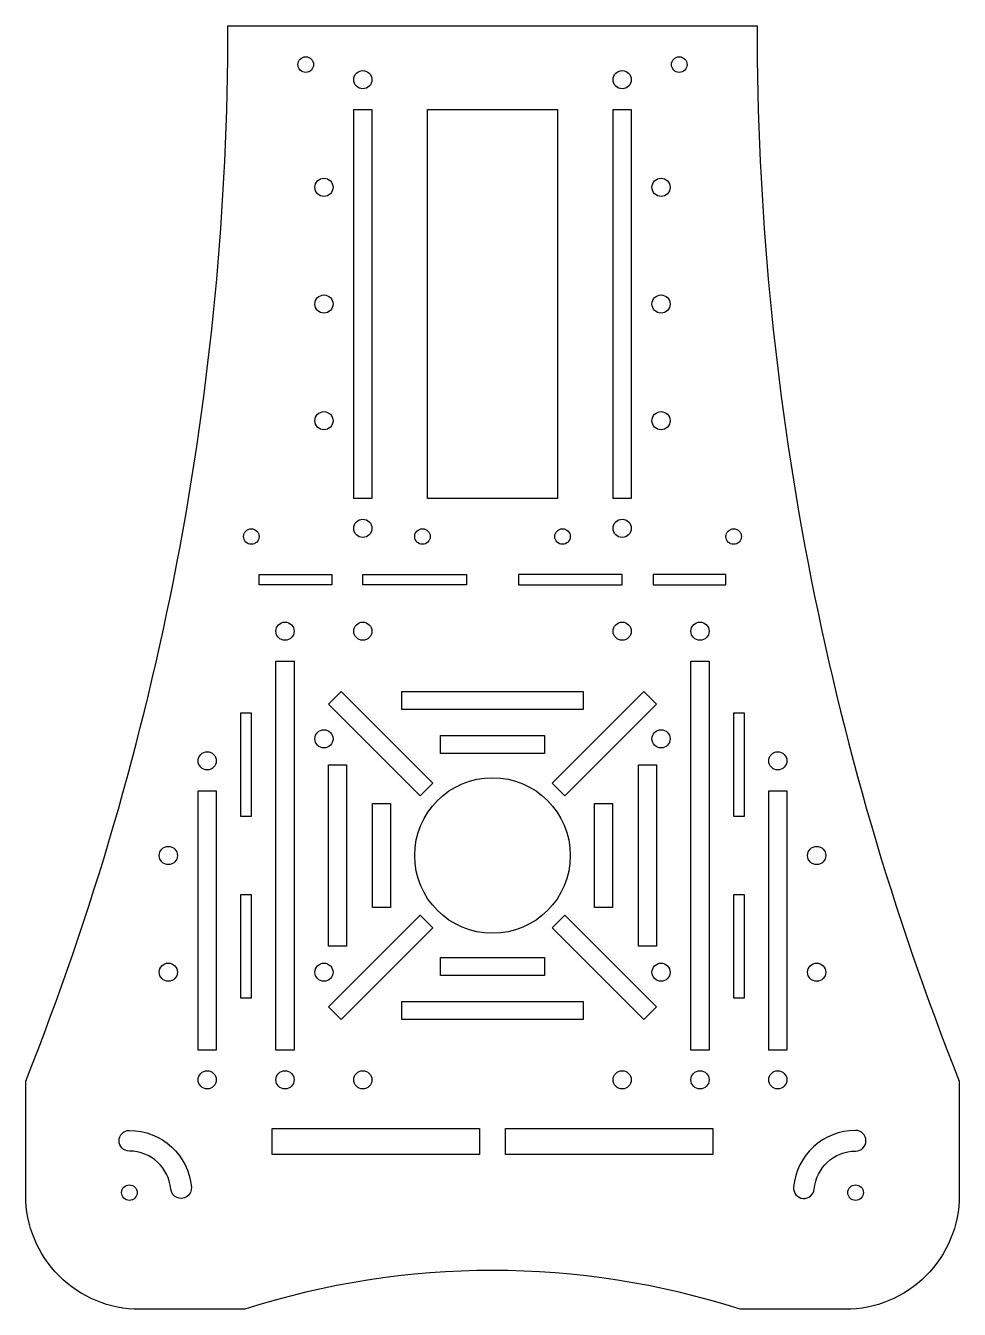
# Model space of a CAD drawing. Header units: inches. Extents: x 0 to 180, y 0 to 248.
import ezdxf

# ---------------------------------------------------------------- set-up
doc = ezdxf.new("R2010")
doc.units = ezdxf.units.IN
doc.header["$MEASUREMENT"] = 0
doc.layers.add('Attachment Grooves', color=2, linetype='Continuous', plot=False)
doc.layers.add('Support Holes', color=6, linetype='Continuous', plot=False)
doc.layers.add('Attachment Holes', color=1, linetype='Continuous')
doc.layers.add('Outline Cuts', color=5, linetype='Continuous')

msp = doc.modelspace()

# ---------------------------------------------------------------- linework, layer by layer
at = {"layer": 'Attachment Grooves'}
for points in [[(63.25, 156.33), (63.25, 231.33), (66.75, 231.33), (66.75, 156.33)], [(77.5, 156.33), (77.5, 231.33), (102.5, 231.33), (102.5, 156.33)], [(113.25, 156.33), (113.25, 231.33), (116.75, 231.33), (116.75, 156.33)], [(48.25, 50), (48.25, 125), (51.75, 125), (51.75, 50)], [(128.25, 50), (128.25, 125), (131.75, 125), (131.75, 50)], [(76.03, 98.99), (58.36, 116.67), (60.83, 119.14), (78.51, 101.47)], [(72.5, 119.14), (107.5, 119.14), (107.5, 115.64), (72.5, 115.64)], [(103.97, 98.99), (121.64, 116.67), (119.17, 119.14), (101.49, 101.47)], [(80, 110.64), (100, 110.64), (100, 107.14), (80, 107.14)], [(58.36, 70), (58.36, 105), (61.86, 105), (61.86, 70)], [(121.64, 105), (121.64, 70), (118.14, 70), (118.14, 105)], [(33.25, 50), (33.25, 100), (36.75, 100), (36.75, 50)], [(143.25, 50), (143.25, 100), (146.75, 100), (146.75, 50)], [(66.86, 77.5), (66.86, 97.5), (70.36, 97.5), (70.36, 77.5)], [(113.14, 97.5), (113.14, 77.5), (109.64, 77.5), (109.64, 97.5)], [(76.03, 76.01), (58.36, 58.33), (60.83, 55.86), (78.51, 73.53)], [(103.97, 76.01), (121.64, 58.33), (119.17, 55.86), (101.49, 73.53)], [(100, 64.36), (80, 64.36), (80, 67.86), (100, 67.86)], [(107.5, 55.86), (72.5, 55.86), (72.5, 59.36), (107.5, 59.36)], [(47.5, 29.86), (47.5, 34.86), (87.5, 34.86), (87.5, 29.86)], [(92.5, 29.86), (92.5, 34.86), (132.5, 34.86), (132.5, 29.86)]]:
    msp.add_lwpolyline(points, close=True, dxfattribs=at)
msp.add_circle((90, 87.5), 15, dxfattribs=at)
at = {"layer": 'Attachment Holes'}
for centre in [(65, 237.08), (115, 237.08), (57.5, 216.33), (122.5, 216.33), (57.5, 193.83), (122.5, 193.83), (57.5, 171.33), (122.5, 171.33), (65, 150.58), (115, 150.58), (50, 130.75), (65, 130.75), (115, 130.75), (130, 130.75), (57.5, 110), (122.5, 110), (35, 105.75), (145, 105.75), (27.5, 87.5), (152.5, 87.5), (27.5, 65), (57.5, 65), (122.5, 65), (152.5, 65), (35, 44.25), (50, 44.25), (65, 44.25), (115, 44.25), (130, 44.25), (145, 44.25)]:
    msp.add_circle(centre, 1.75, dxfattribs=at)
at = {"layer": 'Outline Cuts'}
msp.add_line((39, 247.5), (141, 247.5), dxfattribs=at)
for points in [[(0, 44, 0.094959), (39, 247.5, 0.094959)], [(141, 247.5, 0.094959), (180, 44)], [(42.25, 0), (22, 0, -0.414214), (0, 22), (0, 44)], [(180, 44), (180, 22, -0.414214), (158, 0), (137.75, 0)]]:
    msp.add_lwpolyline(points, format="xyb", dxfattribs=at)
for points in [[(20, 30.5, -1), (20, 34.5, -0.388879), (31.95, 23.55, -1), (27.97, 23.2, 0.388879)], [(160, 30.5, 1), (160, 34.5, 0.388879), (148.05, 23.55, 1), (152.03, 23.2, -0.388879)]]:
    msp.add_lwpolyline(points, format="xyb", close=True, dxfattribs=at)
msp.add_arc((90, -148.25), 155.75, 72.1472, 107.8528, dxfattribs=at)
at = {"layer": 'Support Holes'}
for points in [[(45, 139.67), (45, 141.67), (59, 141.67), (59, 139.67)], [(65, 139.67), (65, 141.67), (85, 141.67), (85, 139.67)], [(115, 139.67), (115, 141.67), (95, 141.67), (95, 139.67)], [(135, 139.67), (135, 141.67), (121, 141.67), (121, 139.67)], [(41.5, 95), (41.5, 115), (43.5, 115), (43.5, 95)], [(136.5, 95), (136.5, 115), (138.5, 115), (138.5, 95)], [(41.5, 60), (41.5, 80), (43.5, 80), (43.5, 60)], [(136.5, 60), (136.5, 80), (138.5, 80), (138.5, 60)]]:
    msp.add_lwpolyline(points, close=True, dxfattribs=at)
for centre in [(54, 240), (126, 240), (43.5, 149), (76.5, 149), (103.5, 149), (136.5, 149), (20, 22.5), (160, 22.5)]:
    msp.add_circle(centre, 1.5, dxfattribs=at)

doc.saveas('drawing.dxf')
